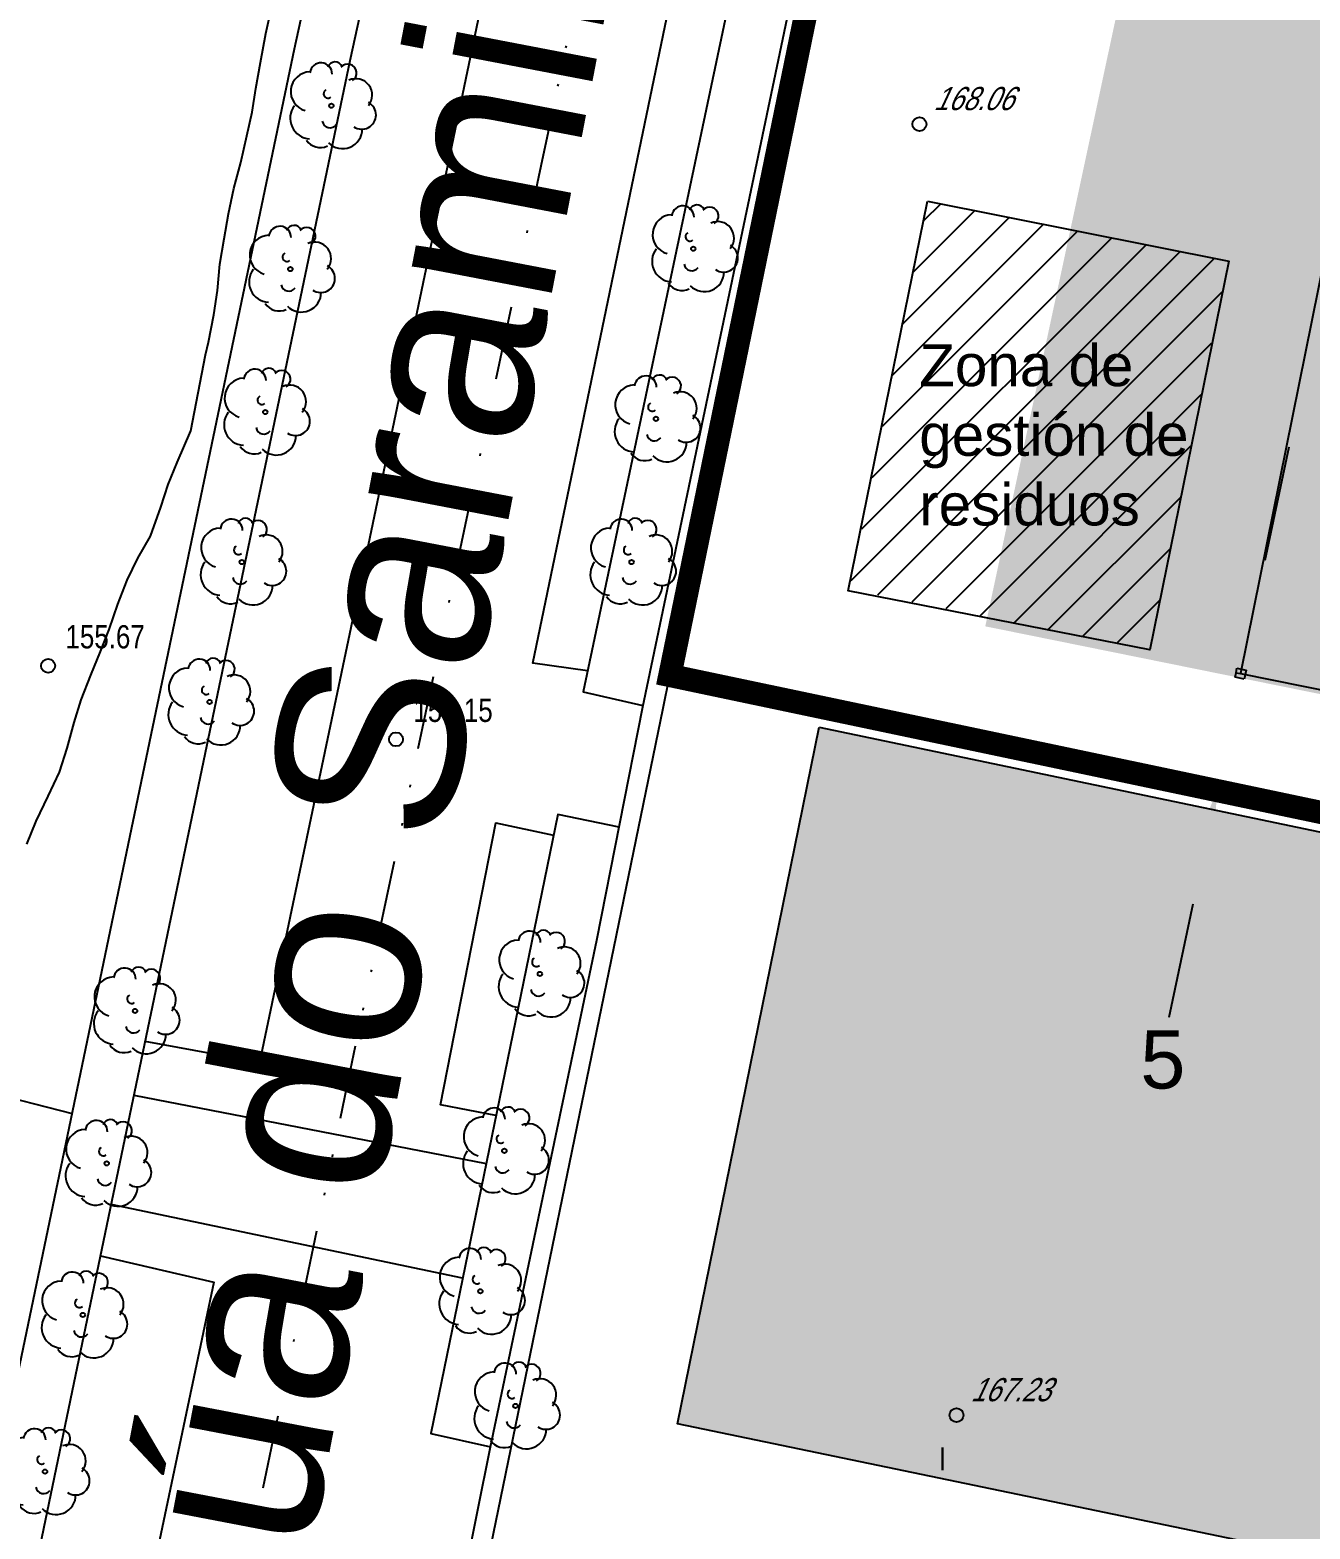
# Model space of a CAD drawing. Header units: metres. Extents: x 523256 to 524015, y 4669220 to 4669814.
# Drawn here: x 523842.1 to 523897.3, y 4669624.9 to 4669689.5 of the extents above; entities that cross this region are included whole.
import ezdxf

# ---------------------------------------------------------------- set-up
doc = ezdxf.new("R2010")
doc.units = ezdxf.units.M
doc.header["$MEASUREMENT"] = 0
doc.header["$PDSIZE"] = -1
doc.linetypes.add('MORSE_D', pattern=[31.75, 12.7, -6.35, 0, -6.35, 0, -6.35])
for name, color, linetype in [('000000 Nombre Calle', 7, 'Continuous'), ('031006 Cota terreno', 9, 'Continuous'), ('031007 Cota edificio', 7, 'Continuous'), ('032015 Curva cada 5 m', 34, 'Continuous'), ('033006 Texto cota terreno', 9, 'Continuous'), ('033007 Texto cota edificio', 9, 'Continuous'), ('052027 Edificacion por pie_alero', 2, 'Continuous'), ('053009 Texto altura edificio predominante', 7, 'Continuous'), ('072004 Bordillo Acera', 1, 'Continuous'), ('082001 Valla Alambrada', 7, 'ALAMBRADA'), ('082002 Muro Tapia', 6, 'Continuous'), ('082003 Puerta', 7, 'Continuous'), ('101001 Arbol', 3, 'Continuous'), ('192006 Paso cebra', 9, 'Continuous'), ('192009 Grandes aparcamientos', 9, 'Continuous'), ('202001 Eje Calle', 254, 'MORSE_D'), ('990001 Sombreados', 7, 'Continuous'), ('Estructura', 9, 'Continuous'), ('Gestión de residuos', 150, 'Continuous'), ('PARCELA', 7, 'Continuous')]:
    doc.layers.add(name, color=color, linetype=linetype)
doc.styles.get("Standard").update_dxf_attribs({"font": 'arial.ttf'})
doc.linetypes.add('ALAMBRADA', pattern='A,3,[131,GEOGRAMA.SHX,S=0.5,R=0,X=0,Y=0],3', length=6)
doc.dimstyles.get("Standard").update_dxf_attribs({"dimtxt": 0.18, "dimasz": 0.18, "dimexe": 0.18, "dimexo": 0.0625, "dimgap": 0.09, "dimtad": 0, "dimtih": 1, "dimtoh": 1, "dimdec": 4, "dimzin": 0, "dimdsep": 46, "dimtxsty": 'Standard', "dimcen": 0.09, "dimadec": 0, "dimazin": 0, "dimtfac": 1, "dimtdec": 4, "dimtofl": 0, "dimtmove": 0, "dimatfit": 3, "dimfxl": 1, "dimtolj": 1, "dimtzin": 0, "dimarcsym": 0})

# ---------------------------------------------------------------- blocks, each defined once
blk = doc.blocks.new('COTAP')
at = {"color": 0}
blk.add_circle((0, 0), 0.3, dxfattribs=at)
blk = doc.blocks.new('ARBOL')
at = {"color": 0}
blk.add_circle((0, 0), 0.0939, dxfattribs=at)
for centre, radius, start, end in [((-0.902, 0.61), 0.852, 92.28, 254.58), ((-0.448, 1.368), 0.48, 359.28777, 173.60777), ((0.156, 1.551), 0.336, 23.15651, 160.46651), ((0.701, 1.409), 0.384, 301.57804, 139.32804), ((-0.146, 0.514), 0.192, 119.14, 310.56), ((1.05, 0.46), 0.708, 319.85562, 114.76562), ((1.31, -0.398), 0.612, 235.52754, 62.02753), ((-0.89, -0.542), 0.888, 142.64, 266.54), ((-0.062, -0.614), 0.336, 189.64, 323.88), ((0.478, -0.998), 0.852, 224.67, 0.24), ((-0.482, -1.082), 0.72, 213.78, 295.32)]:
    blk.add_arc(centre, radius, start, end, dxfattribs=at)
blk = doc.blocks.new('*D15')
at = {"layer": 'Defpoints', "color": 0, "transparency": 16777216}
for p in [(523894.271, 4669661.751), (523893.213, 4669656.721), (523893.243, 4669656.715)]:
    blk.add_point(p, dxfattribs=at)
at = {"layer": 'Estructura', "color": 0, "lineweight": -2, "transparency": 16777216}
for p, q in [((523895.33, 4669666.638), (523896.359, 4669671.53)), ((523894.332, 4669661.738), (523894.477, 4669661.708)), ((523893.274, 4669656.709), (523893.419, 4669656.678)), ((523892.214, 4669651.822), (523891.184, 4669646.929))]:
    blk.add_line(p, q, dxfattribs=at)
at = {"layer": 'Estructura', "color": 0, "transparency": 16777216}
for points in [[(523894.514, 4669666.809), (523896.145, 4669666.466), (523894.301, 4669661.745)], [(523891.398, 4669651.994), (523893.029, 4669651.651), (523893.243, 4669656.715)]]:
    blk.add_solid(points, dxfattribs=at)
at = {"layer": 'Estructura', "color": 0, "transparency": 16777216, "insert": (523890.92, 4669645.108), "char_height": 0.18, "width": 0.11935, "attachment_point": 5}
blk.add_mtext('\\A1;{\\H13.88889x;5}', dxfattribs=at)

msp = doc.modelspace()

# ---------------------------------------------------------------- hatches: boundary and pattern name
at = {"layer": '990001 Sombreados', "true_color": 0xafafaf}
for points in [[(523930.7993, 4669654.17016), (523944.9593, 4669721.39016), (523897.7793, 4669731.42016), (523883.2693, 4669663.79016)], [(523876.11849, 4669659.45038), (523929.78849, 4669648.21038), (523923.74849, 4669618.27038), (523870.00849, 4669629.43038)]]:
    msp.add_hatch(color=253, dxfattribs=at).paths.add_polyline_path(points, flags=0)
at = {"layer": 'Gestión de residuos', "true_color": 0x000000}
h = msp.add_hatch(dxfattribs=at)
h.set_pattern_fill('ANSI31', color=18, scale=10)
h.set_pattern_definition([(45, (0, 0), (-0.88388347648, 0.88388347648), [])])
h.paths.add_polyline_path([(523893.72064, 4669679.44831), (523893.65092, 4669679.46239), (523893.665, 4669679.53211), (523891.9568, 4669679.87698), (523891.94272, 4669679.80725), (523891.80327, 4669679.83541), (523891.81735, 4669679.90513), (523890.10915, 4669680.25), (523890.09507, 4669680.18027), (523889.95563, 4669680.20843), (523889.9697, 4669680.27815), (523888.2615, 4669680.62302), (523888.24743, 4669680.55329), (523888.10798, 4669680.58145), (523888.12206, 4669680.65117), (523886.41385, 4669680.99604), (523886.39978, 4669680.92631), (523886.26033, 4669680.95447), (523886.27441, 4669681.02419), (523884.56621, 4669681.36906), (523884.55213, 4669681.29933), (523884.41269, 4669681.32749), (523884.42676, 4669681.39721), (523882.71856, 4669681.74208), (523882.70448, 4669681.67235), (523882.56504, 4669681.70051), (523882.57911, 4669681.77023), (523880.87091, 4669682.1151), (523880.85684, 4669682.04537), (523880.78711, 4669682.05945), (523879.12612, 4669673.83219), (523879.19584, 4669673.81811), (523879.18177, 4669673.74839), (523880.88997, 4669673.40352), (523880.90404, 4669673.47325), (523881.04349, 4669673.44509), (523881.02941, 4669673.37537), (523882.73762, 4669673.0305), (523882.75169, 4669673.10023), (523882.89114, 4669673.07207), (523882.87706, 4669673.00235), (523884.58526, 4669672.65748), (523884.59934, 4669672.72721), (523884.73878, 4669672.69905), (523884.72471, 4669672.62933), (523886.43291, 4669672.28446), (523886.44699, 4669672.35419), (523886.58643, 4669672.32603), (523886.57236, 4669672.25631), (523888.28056, 4669671.91145), (523888.29463, 4669671.98117), (523888.43408, 4669671.95302), (523888.42, 4669671.88329), (523890.1282, 4669671.53843), (523890.14228, 4669671.60815), (523890.28173, 4669671.58), (523890.26765, 4669671.51027), (523891.97585, 4669671.16541), (523891.98993, 4669671.23513), (523892.05965, 4669671.22105)])
h.paths.add_polyline_path([(523892.0315, 4669671.08161), (523891.96178, 4669671.09568), (523891.97585, 4669671.16541), (523890.26765, 4669671.51027), (523890.25357, 4669671.44055), (523890.11413, 4669671.4687), (523890.1282, 4669671.53843), (523888.42, 4669671.88329), (523888.40593, 4669671.81357), (523888.26648, 4669671.84172), (523888.28056, 4669671.91145), (523886.57236, 4669672.25631), (523886.55828, 4669672.18659), (523886.41883, 4669672.21474), (523886.43291, 4669672.28446), (523884.72471, 4669672.62933), (523884.71063, 4669672.55961), (523884.57119, 4669672.58776), (523884.58526, 4669672.65748), (523882.87706, 4669673.00235), (523882.86298, 4669672.93263), (523882.72354, 4669672.96078), (523882.73762, 4669673.0305), (523881.02941, 4669673.37537), (523881.01534, 4669673.30565), (523880.87589, 4669673.3338), (523880.88997, 4669673.40352), (523879.18177, 4669673.74839), (523879.16769, 4669673.67867), (523879.09797, 4669673.69275), (523877.43697, 4669665.46549), (523877.5067, 4669665.45141), (523877.49262, 4669665.38169), (523879.20082, 4669665.03682), (523879.2149, 4669665.10654), (523879.35434, 4669665.07839), (523879.34027, 4669665.00867), (523881.04847, 4669664.6638), (523881.06255, 4669664.73352), (523881.20199, 4669664.70537), (523881.18791, 4669664.63565), (523882.89612, 4669664.29078), (523882.91019, 4669664.3605), (523883.04964, 4669664.33235), (523883.03556, 4669664.26263), (523884.74376, 4669663.91776), (523884.75784, 4669663.98748), (523884.89729, 4669663.95933), (523884.88321, 4669663.88961), (523886.59141, 4669663.54474), (523886.60549, 4669663.61446), (523886.74493, 4669663.58631), (523886.73086, 4669663.51659), (523888.43906, 4669663.17172), (523888.45313, 4669663.24144), (523888.59258, 4669663.21329), (523888.5785, 4669663.14357), (523890.28671, 4669662.7987), (523890.30078, 4669662.86842), (523890.3705, 4669662.85435)])

# ---------------------------------------------------------------- linework, layer by layer
at = {"layer": '032015 Curva cada 5 m', "elevation": 155}
msp.add_lwpolyline([(523841.96849, 4669654.40038), (523842.37849, 4669655.39038), (523842.89849, 4669656.47038), (523843.38849, 4669657.51038), (523843.71849, 4669658.54038), (523844.00849, 4669659.64038), (523844.31849, 4669660.62038), (523844.73849, 4669661.68038), (523845.14849, 4669662.70038), (523845.52849, 4669663.66038), (523845.89849, 4669664.75038), (523846.29849, 4669665.78038), (523846.75849, 4669666.72038), (523847.29849, 4669667.68038), (523847.74849, 4669668.92038), (523848.05849, 4669669.90038), (523848.45849, 4669670.85038), (523849.03849, 4669672.21038), (523849.67849, 4669675.49038), (523849.79849, 4669676.03038), (523850.02849, 4669677.21038), (523850.18849, 4669678.26038), (523850.28849, 4669679.39038), (523850.47849, 4669680.49038), (523850.66849, 4669681.56038), (523850.88849, 4669682.66038), (523851.18849, 4669683.77038), (523851.45849, 4669684.92038), (523851.68849, 4669685.94038), (523851.84849, 4669686.96038), (523852.04849, 4669688.09038), (523852.27849, 4669689.34038), (523852.51849, 4669690.44038)], dxfattribs=at)
at = {"layer": '052027 Edificacion por pie_alero', "flags": 128}
msp.add_lwpolyline([(523876.11849, 4669659.45038), (523929.78849, 4669648.21038), (523923.74849, 4669618.27038), (523870.00849, 4669629.43038), (523876.11849, 4669659.45038)], dxfattribs=at)
at = {"layer": '072004 Bordillo Acera', "flags": 128}
for points in [[(523878.72362, 4669797.00038), (523875.37849, 4669780.92038), (523870.37849, 4669757.12038), (523866.40849, 4669738.33038), (523860.63849, 4669709.88038), (523855.89849, 4669688.16038), (523849.78849, 4669658.96038), (523844.07849, 4669631.54038), (523840.15849, 4669612.74038), (523834.72849, 4669586.99038), (523828.69849, 4669558.71038), (523823.18849, 4669531.81038), (523826.36849, 4669526.43038), (523823.14849, 4669516.54038), (523820.21849, 4669509.09038), (523817.03849, 4669501.49038), (523812.40849, 4669492.28038), (523805.23849, 4669479.80038), (523798.78849, 4669478.56038), (523792.88849, 4669470.01038), (523786.12849, 4669461.93038), (523778.12849, 4669453.40038), (523769.31849, 4669445.36038), (523767.95849, 4669444.28038)], [(523876.33849, 4669697.61038), (523873.78849, 4669698.11038), (523865.94849, 4669660.97038), (523868.51849, 4669660.38038)], [(523867.48849, 4669655.13038), (523864.84849, 4669655.68038), (523859.37849, 4669629.01038), (523861.95849, 4669628.44038)]]:
    msp.add_lwpolyline(points, dxfattribs=at)
at = {"layer": '082001 Valla Alambrada', "flags": 128}
for points in [[(523650.68849, 4669417.89038), (523653.51849, 4669404.67038), (523656.77849, 4669391.36038), (523658.86849, 4669384.55038), (523659.17849, 4669383.69038), (523659.53849, 4669382.82038), (523659.91849, 4669382.00038), (523660.35849, 4669381.18038), (523660.82849, 4669380.38038), (523661.32849, 4669379.60038), (523661.86849, 4669378.85038), (523662.43849, 4669378.13038), (523663.05849, 4669377.44038), (523663.69849, 4669376.76038), (523664.36849, 4669376.12038), (523665.12849, 4669375.44038), (523665.89849, 4669374.81038), (523666.68849, 4669374.23038), (523667.51849, 4669373.68038), (523668.37849, 4669373.17038), (523669.25849, 4669372.69038), (523670.15849, 4669372.28038), (523671.07849, 4669371.90038), (523672.01849, 4669371.56038), (523672.95849, 4669371.27038), (523673.93849, 4669371.03038), (523674.66849, 4669370.87038), (523675.40849, 4669370.76038), (523676.15849, 4669370.66038), (523676.93849, 4669370.60038), (523677.28849, 4669370.58038), (523679.26849, 4669370.55038), (523683.84849, 4669371.60038), (523689.28849, 4669373.50038), (523692.16849, 4669374.78038), (523692.97849, 4669375.32038), (523694.59849, 4669377.30038), (523697.62849, 4669382.62038), (523692.52849, 4669385.60038), (523696.64849, 4669392.54038), (523701.88849, 4669389.09038), (523703.59849, 4669391.38038), (523707.17849, 4669396.34038), (523710.26849, 4669400.04038), (523713.42849, 4669402.98038), (523720.06849, 4669409.55038), (523728.79849, 4669416.38038), (523730.28849, 4669422.87038), (523742.60849, 4669429.93038), (523752.47849, 4669435.65038), (523759.80849, 4669440.93038), (523767.73849, 4669447.22038), (523776.40849, 4669455.14038), (523784.29849, 4669463.55038), (523790.93849, 4669471.49038), (523797.34849, 4669480.77038), (523803.67849, 4669481.99038), (523810.25849, 4669493.44038), (523814.81849, 4669502.51038), (523817.95849, 4669510.01038), (523820.84849, 4669517.37038), (523823.70849, 4669526.14038), (523820.60849, 4669531.38038), (523826.30849, 4669559.21038), (523832.33849, 4669587.50038), (523837.76849, 4669613.24038), (523841.68849, 4669632.04038), (523847.39849, 4669659.46038), (523853.50849, 4669688.67038), (523858.24849, 4669710.38038), (523864.01849, 4669738.83038), (523867.98849, 4669757.62038), (523872.98849, 4669781.42038), (523876.22823, 4669797.00038)], [(523817.96849, 4669686.37038), (523817.94849, 4669682.14038), (523818.20849, 4669677.98038), (523818.53849, 4669675.16038), (523818.94849, 4669673.66038), (523821.94849, 4669666.25038), (523824.82849, 4669657.78038), (523827.43849, 4669649.39038), (523829.80849, 4669639.16038), (523830.43849, 4669634.44038), (523830.22849, 4669630.68038), (523836.74849, 4669627.48038), (523838.17849, 4669633.76038), (523840.10849, 4669643.78038), (523843.92849, 4669642.80038)]]:
    msp.add_lwpolyline(points, dxfattribs=at)
at = {"layer": '082002 Muro Tapia', "flags": 128}
for points in [[(523868.50849, 4669660.32038), (523876.41849, 4669698.01038)], [(523861.95849, 4669628.44038), (523866.53849, 4669650.27038)]]:
    msp.add_lwpolyline(points, dxfattribs=at)
at = {"layer": '082003 Puerta', "flags": 128}
for points in [[(523866.53849, 4669650.27038), (523868.50849, 4669660.32038)], [(523860.82849, 4669622.86038), (523861.95849, 4669628.44038)]]:
    msp.add_lwpolyline(points, dxfattribs=at)
at = {"layer": '192006 Paso cebra', "flags": 128}
for points in [[(523846.58849, 4669643.59038), (523861.76849, 4669640.64038)], [(523860.74849, 4669635.71038), (523845.60849, 4669638.88038)]]:
    msp.add_lwpolyline(points, dxfattribs=at)
at = {"layer": '192009 Grandes aparcamientos', "flags": 128}
for points in [[(523883.40814, 4669797.00038), (523878.30849, 4669771.05038), (523873.55849, 4669748.18038), (523867.44849, 4669719.10038), (523862.44849, 4669694.91038), (523856.47849, 4669666.32038), (523851.99849, 4669644.99038), (523847.06849, 4669645.90038)], [(523866.13849, 4669661.87038), (523863.77849, 4669662.20038), (523870.49849, 4669694.61038), (523872.95849, 4669694.20038)], [(523862.18849, 4669642.71038), (523859.79849, 4669643.17038), (523862.17849, 4669655.32038), (523864.66849, 4669654.79038)], [(523845.14849, 4669636.67038), (523850.02849, 4669635.53038), (523842.44849, 4669599.52038), (523835.25849, 4669564.91038), (523826.76849, 4669525.59038)]]:
    msp.add_lwpolyline(points, dxfattribs=at)
at = {"layer": '202001 Eje Calle', "ltscale": 0.25, "flags": 128}
msp.add_lwpolyline([(523887.91985, 4669797.00038), (523885.10849, 4669783.66038), (523882.00849, 4669769.35038), (523871.55849, 4669719.01038), (523864.11849, 4669683.61038), (523855.75849, 4669643.97038), (523848.34849, 4669608.49038), (523839.60111, 4669566.98991)], dxfattribs=at)
at = {"layer": 'Estructura'}
for p, q in [((523894.03517, 4669661.59448), (523894.07475, 4669661.79053)), ((523894.07475, 4669661.79053), (523894.11433, 4669661.98657)), ((523894.07475, 4669661.79053), (523894.2708, 4669661.75095)), ((523894.11433, 4669661.98657), (523894.50642, 4669661.90741)), ((523894.50642, 4669661.90741), (523894.42726, 4669661.51532)), ((523894.42726, 4669661.51532), (523894.03517, 4669661.59448))]:
    msp.add_line(p, q, dxfattribs=at)
msp.add_lwpolyline([(523894.2708, 4669661.75095), (523930.63707, 4669654.409), (523935.38658, 4669677.93435), (523899.02031, 4669685.2763)], close=True, dxfattribs=at)
at = {"layer": 'Gestión de residuos'}
msp.add_lwpolyline([(523880.78236, 4669682.11437), (523893.75835, 4669679.5284), (523890.35508, 4669662.78122), (523877.36393, 4669665.31214), (523880.78236, 4669682.11437)], dxfattribs=at)
at = {"layer": 'PARCELA', "const_width": 1}
msp.add_lwpolyline([(523932.66814, 4669648.42203), (523869.67814, 4669661.67203), (523869.69864, 4669661.77153), (523869.70714, 4669661.81203), (523869.72964, 4669661.92153), (523886.24114, 4669742.28803), (523886.42914, 4669743.20253), (523886.50914, 4669743.59253), (523886.77014, 4669744.86253), (523950.90814, 4669729.61303), (523932.70814, 4669648.67203), (523932.68814, 4669648.52203), (523932.66814, 4669648.42203)], dxfattribs=at)
at = {"layer": 'PARCELA'}
msp.add_lwpolyline([(523924.16764, 4669603.26153), (523859.93314, 4669614.24253), (523859.95364, 4669614.34203), (523859.97214, 4669614.43253), (523859.98264, 4669614.48253), (523860.02264, 4669614.67803), (523860.04414, 4669614.78203), (523860.06464, 4669614.88203), (523860.35014, 4669616.27103), (523860.38914, 4669616.46103), (523869.39014, 4669660.26953), (523869.66614, 4669661.61253), (523869.67814, 4669661.67203), (523932.66814, 4669648.42203), (523932.48814, 4669647.45203), (523924.26764, 4669603.75153), (523924.20764, 4669603.46153), (523924.18764, 4669603.36153), (523924.16764, 4669603.26153)], dxfattribs=at)

# ---------------------------------------------------------------- block references
at = {"layer": '031006 Cota terreno'}
for p in [(523842.89, 4669662.09, 155.67), (523857.88, 4669658.92, 156.15)]:
    msp.add_blockref('COTAP', p, dxfattribs=at)
at = {"layer": '031007 Cota edificio'}
for p in [(523880.43, 4669685.43, 168.06), (523882.03, 4669629.8, 167.23)]:
    msp.add_blockref('COTAP', p, dxfattribs=at)
at = {"layer": '101001 Arbol'}
for p in [(523855.09849, 4669686.22038), (523870.68849, 4669680.06038), (523853.32849, 4669679.18038), (523852.24849, 4669673.02038), (523869.07849, 4669672.73038), (523851.23849, 4669666.56038), (523868.02849, 4669666.56038), (523849.84849, 4669660.53038), (523864.07849, 4669648.81038), (523846.63849, 4669647.22038), (523862.54849, 4669641.19038), (523845.41849, 4669640.65038), (523861.51849, 4669635.14038), (523844.38849, 4669634.12038), (523863.02849, 4669630.20038), (523842.75849, 4669627.37038)]:
    msp.add_blockref('ARBOL', p, dxfattribs=at)

# ---------------------------------------------------------------- texts
at = {"layer": '000000 Nombre Calle', "insert": (523844.7774, 4669617.29037), "char_height": 8, "attachment_point": 1, "rotation": 79.1426727}
msp.add_mtext_dynamic_manual_height_columns('Rúa do Saramil (VIAL A)', width=140.7683216, gutter_width=1, heights=[0], dxfattribs=at)
at = {"layer": '033006 Texto cota terreno', "width": 0.8}
for s, p in [('155.67', (523843.64, 4669662.84, 155.67)), ('156.15', (523858.63, 4669659.67, 156.15))]:
    msp.add_text(s, height=1, dxfattribs=at).set_placement(p)
at = {"layer": '033007 Texto cota edificio', "oblique": 25, "width": 0.8}
for s, p in [('168.06', (523881.03, 4669686.03, 168.06)), ('167.23', (523882.63, 4669630.4, 167.23))]:
    msp.add_text(s, height=1, dxfattribs=at).set_placement(p)
at = {"layer": '053009 Texto altura edificio predominante', "width": 0.8}
msp.add_text('I', height=1, rotation=359.99, dxfattribs=at).set_placement((523881.27, 4669627.42))
at = {"layer": 'Gestión de residuos', "insert": (523880.42474, 4669675.9377), "char_height": 1.8, "attachment_point": 1}
msp.add_mtext_dynamic_manual_height_columns('Zona de gestión de residuos', width=13.8913773, gutter_width=1, heights=[13.3069], dxfattribs=at)

# ---------------------------------------------------------------- dimensions: what is measured, and where the dimension line sits
at = {"layer": 'Estructura'}
dim = msp.add_linear_dim(base=(523893.24277, 4669656.71519), p1=(523894.2708, 4669661.75095), p2=(523893.21285, 4669656.72149), angle=258.1209691, text='{\\H13.88889x;5}', dimstyle='Standard', override={"dimasz": 5, "dimtmove": 2}, dxfattribs=at)
dim.commit()
dim.dimension.update_dxf_attribs({"geometry": '*D15', "text_midpoint": (523890.92021, 4669645.10769), "dimtype": 161})

doc.saveas('drawing.dxf')
